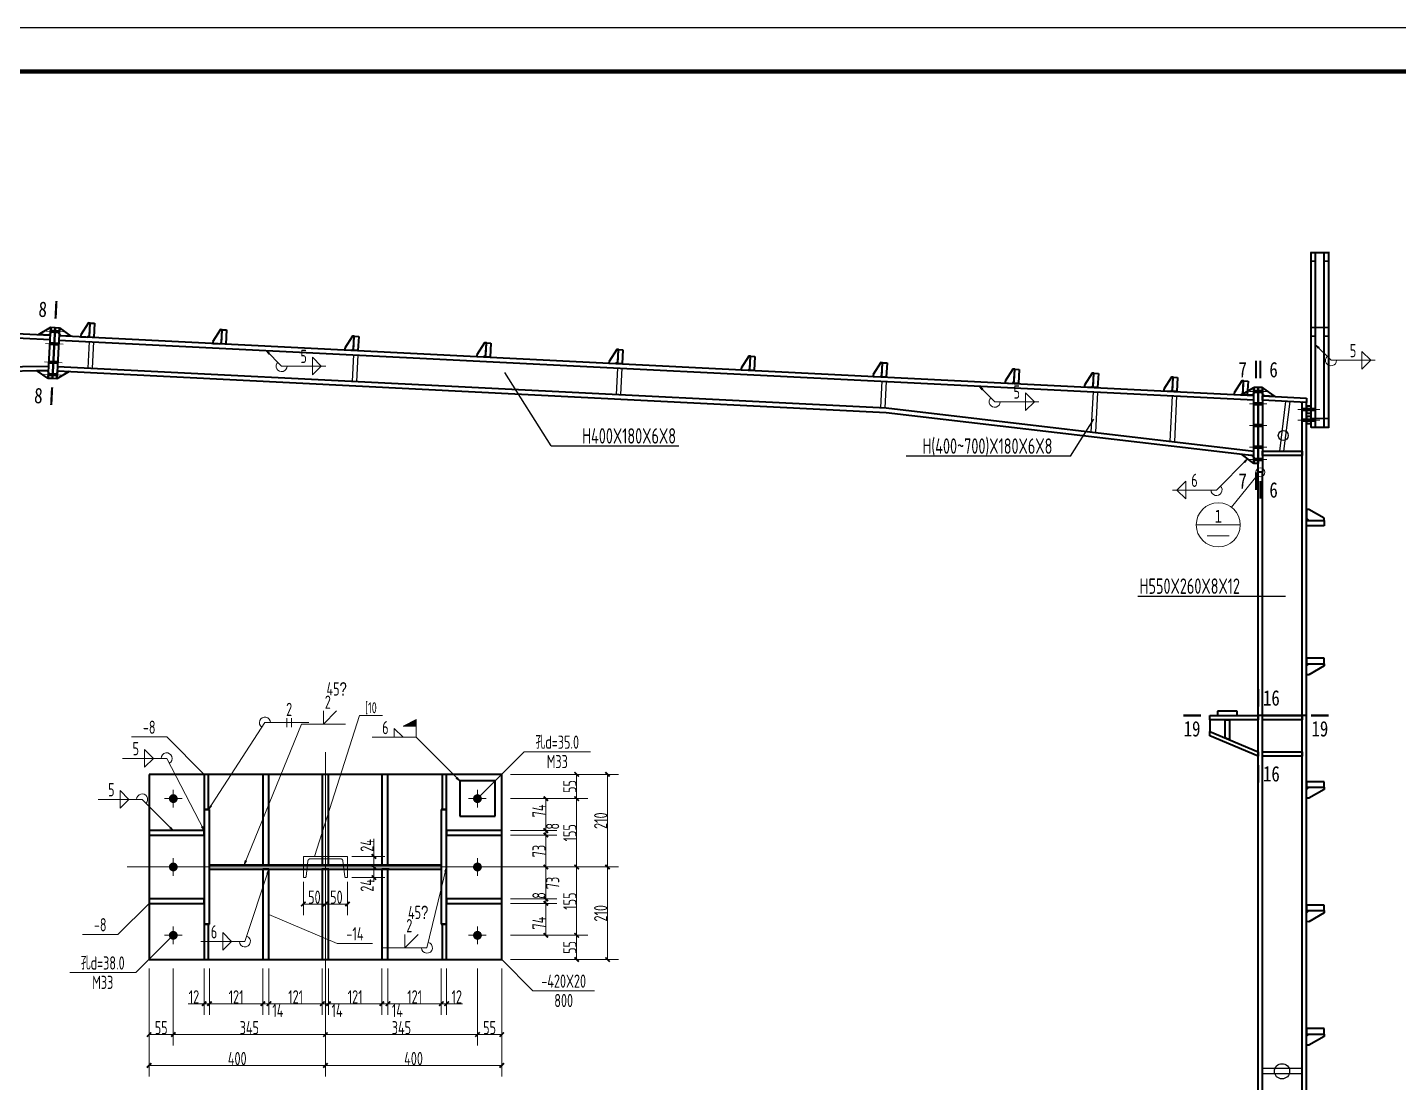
# Model space of a CAD drawing. Extents: x 2303022 to 2899168, y 17226141 to 18257813.
# Drawn here: x 2630040 to 2661144, y 17363309 to 17387237 of the extents above; entities that cross this region are included whole.
import ezdxf
from ezdxf.enums import TextEntityAlignment as Align

# ---------------------------------------------------------------- set-up
doc = ezdxf.new("R2010")
doc.units = 0
doc.header["$LTSCALE"] = 1000
doc.header["$MEASUREMENT"] = 0
doc.linetypes.add('线型2', pattern=[5, 3, -2])
doc.linetypes.add('线型4', pattern=[2.5, 1.5, -1])
for name, color, linetype, lineweight in [('10', 7, 'Continuous', 35), ('114', 2, 'Continuous', 18), ('12', 2, 'Continuous', 35), ('14', 2, 'Continuous', 35), ('20', 2, 'Continuous', 35), ('墙线__粗线', 7, 'Continuous', 18), ('字符串标注', 9, 'Continuous', 18), ('尺寸标注', 9, 'Continuous', 18), ('焊缝标注', 9, 'Continuous', 18), ('索引符号标注', 9, 'Continuous', 18), ('螺栓孔标注', 9, 'Continuous', 18), ('钢板标注', 9, 'Continuous', 18)]:
    doc.layers.add(name, color=color, linetype=linetype, lineweight=lineweight)
for name, color, linetype in [('3T_WOOD', 21, 'Continuous'), ('BALCONY', 6, 'Continuous'), ('TK', 4, 'Continuous')]:
    doc.layers.add(name, color=color, linetype=linetype)
doc.styles.add('FromPkpm', font='Pkpmeng', dxfattribs={"width": 0.7, "bigfont": 'hztxt'})
doc.styles.add('TSSD_Dimension', font='Tssdeng.shx', dxfattribs={"width": 0.7, "bigfont": 'hztxt.shx'})
doc.styles.add('宋体', font='', dxfattribs={"width": 0.8})
doc.styles.add('黑体', font='simhei.ttf', dxfattribs={"width": 0.8})
doc.styles.get('宋体').set_extended_font_data('SimSun')

# ---------------------------------------------------------------- blocks, each defined once
blk = doc.blocks.new('_ArchTick')
at = {"color": 0, "linetype": 'ByBlock', "const_width": 0.4}
blk.add_lwpolyline([(-0.5, -0.5), (0.5, 0.5)], dxfattribs=at)
blk = doc.blocks.new('w453w53')
at = {"layer": '12', "color": 4}
for p, q in [((473598, 1381074, -5700), (474078, 1381074, -5700)), ((473598, 1380924, -5700), (473598, 1381074, -5700)), ((473598, 1381074, -5700), (474078, 1381074, -5700)), ((474078, 1381074, -5700), (474078, 1380925, -5700)), ((473598, 1380924, -5700), (473598, 1380864, -5700)), ((473598, 1380864, -5700), (474019, 1380624, -5700)), ((474078, 1380865, -5700), (474018, 1380924, -5700)), ((474078, 1380625, -5700), (474078, 1380865, -5700)), ((474019, 1380624, -5700), (474078, 1380625, -5700))]:
    blk.add_line(p, q, dxfattribs=at)
at = {"layer": '12', "color": 4, "elevation": -5700}
blk.add_lwpolyline([(474078, 1380925), (473598, 1380925)], dxfattribs=at)
blk = doc.blocks.new('GeYuanFrame_66240766', base_point=(20.09, 4.53))
at = {"layer": 'TK'}
blk.add_lwpolyline([(20.09, 4.53), (20.09, 598.53), (1491.09, 598.53), (1491.09, 4.53)], close=True, dxfattribs=at)
at = {"layer": 'TK', "const_width": 1}
blk.add_lwpolyline([(45.09, 588.53), (1481.09, 588.53), (1481.09, 14.53), (45.09, 14.53)], close=True, dxfattribs=at)

msp = doc.modelspace()

# ---------------------------------------------------------------- hatches: boundary and pattern name
at = {"layer": '焊缝标注'}
for points in [[(2635453.3, 17379912.4), (2635513.2, 17379830.9), (2635534.5, 17379852.1)], [(2659258.5, 17380042.6), (2659318.4, 17379961.2), (2659339.6, 17379982.3)], [(2651629.8, 17379103.6), (2651689.6, 17379022.1), (2651710.9, 17379043.2)], [(2657719.5, 17377455.9), (2657659.6, 17377374.4), (2657638.3, 17377395.5)], [(2657719.5, 17377455.9), (2657659.6, 17377374.4), (2657638.3, 17377395.5)], [(2638860.1, 17371389.2), (2638560.1, 17371389.2), (2638860.1, 17371539.2)], [(2639848.9, 17370148), (2639788.9, 17370229.4), (2639767.7, 17370208.2)], [(2634148.9, 17369498), (2634215.9, 17369573.8), (2634190.7, 17369590.1)], [(2633348.9, 17369023), (2633288.9, 17369104.4), (2633267.7, 17369083.2)], [(2634048.9, 17369023), (2634016.1, 17369118.7), (2633989.5, 17369104.9)], [(2634957.9, 17368248), (2635009.5, 17368335), (2634981.7, 17368346.3)], [(2635518.9, 17368148), (2635473.1, 17368057.9), (2635501.5, 17368048.4)], [(2639548.9, 17368198), (2639510.6, 17368104.4), (2639539.8, 17368097.3)]]:
    msp.add_hatch(color=256, dxfattribs=at).paths.add_polyline_path(points)

# ---------------------------------------------------------------- linework, layer by layer
at = {"color": 3, "lineweight": 35, "ltscale": 100}
for p, q in [((2659158.5, 17378175.6), (2659158.5, 17382132.3)), ((2659158.5, 17382132.3), (2659258.5, 17382132.3)), ((2659158.5, 17382132.3), (2659558.5, 17382132.3)), ((2659258.5, 17378175.6), (2659258.5, 17382132.3)), ((2659458.5, 17378175.6), (2659458.5, 17382132.3)), ((2659458.5, 17382132.3), (2659558.5, 17382132.3)), ((2659558.5, 17378175.6), (2659558.5, 17382132.3)), ((2621058.3, 17380632.1), (2630553.5, 17380157.4)), ((2621058.5, 17380732.2), (2630558.5, 17380257.3)), ((2630753.3, 17380147.4), (2649553.5, 17379207.4)), ((2630758.3, 17380247.3), (2649558.5, 17379307.2)), ((2621738.5, 17379443.8), (2630523.6, 17379558.4)), ((2630723.3, 17379548.1), (2649523.6, 17378608.1)), ((2621738.5, 17379343.7), (2630518.5, 17379458.2)), ((2630718.3, 17379448.3), (2649518.5, 17378508.2)), ((2649553.5, 17379207.4), (2657858.5, 17378792.1)), ((2649558.5, 17379307.3), (2657858.5, 17378892.2)), ((2649523.6, 17378608.4), (2657858.5, 17377630.3)), ((2658958.5, 17371632.3), (2658958.5, 17378737.1)), ((2659058.5, 17378732.1), (2658958.5, 17378737.1)), ((2659058.5, 17371632.3), (2659058.5, 17378732.1)), ((2649518.5, 17378508.2), (2657858.5, 17377529.5)), ((2659158.5, 17378175.6), (2659558.5, 17378175.6)), ((2657958.5, 17371632.3), (2657958.5, 17377149.5)), ((2658058.5, 17377149.5), (2657958.5, 17377149.5)), ((2658058.5, 17371632.3), (2658058.5, 17377149.5)), ((2657958.5, 17351732.3), (2657958.5, 17371632.3)), ((2658058.5, 17371632.3), (2657958.5, 17371632.3)), ((2658058.5, 17351732.3), (2658058.5, 17371632.3)), ((2658958.5, 17371632.3), (2658058.5, 17371632.3)), ((2658958.5, 17351732.3), (2658958.5, 17371632.3)), ((2659058.5, 17371632.3), (2658958.5, 17371632.3)), ((2659058.5, 17351732.3), (2659058.5, 17371632.3))]:
    msp.add_line(p, q, dxfattribs=at)
at = {"const_width": 37.7}
for points in [[(2659458.5, 17381938.4), (2659558.5, 17381938.4), (2659558.5, 17382132.3), (2659158.5, 17382132.3), (2659158.5, 17381938.4), (2659255.8, 17381938.4)], [(2659458.5, 17380238.4), (2659558.5, 17380238.4), (2659558.5, 17380432.3), (2659158.5, 17380432.3), (2659158.5, 17380238.4), (2659255.8, 17380238.4)], [(2659458.5, 17378175.6), (2659558.5, 17378175.6), (2659558.5, 17378369.4), (2659158.5, 17378369.4), (2659158.5, 17378175.6), (2659255.8, 17378175.6)]]:
    msp.add_lwpolyline(points, dxfattribs=at)
at = {"layer": '10', "linetype": '线型2', "lineweight": 18, "ltscale": 100}
for p, q in [((2636798.9, 17365598), (2636798.9, 17370798)), ((2632298.9, 17368198), (2641298.9, 17368198))]:
    msp.add_line(p, q, dxfattribs=at)
at = {"layer": '10', "lineweight": 18, "ltscale": 100}
for p, q in [((2633348.9, 17369548), (2633348.9, 17369948)), ((2640248.9, 17369548), (2640248.9, 17369948)), ((2633148.9, 17369748), (2633548.9, 17369748)), ((2640048.9, 17369748), (2640448.9, 17369748)), ((2633348.9, 17367998), (2633348.9, 17368398)), ((2640248.9, 17367998), (2640248.9, 17368398)), ((2633148.9, 17368198), (2633548.9, 17368198)), ((2640048.9, 17368198), (2640448.9, 17368198)), ((2633348.9, 17366448), (2633348.9, 17366848)), ((2640248.9, 17366448), (2640248.9, 17366848)), ((2633148.9, 17366648), (2633548.9, 17366648)), ((2640048.9, 17366648), (2640448.9, 17366648))]:
    msp.add_line(p, q, dxfattribs=at)
at = {"layer": '10', "color": 3, "lineweight": 35, "ltscale": 100}
for p, q in [((2634168.9, 17369498), (2634048.9, 17369498)), ((2634048.9, 17369498), (2634048.9, 17366898)), ((2634168.9, 17366898), (2634168.9, 17369498)), ((2639548.9, 17369498), (2639428.9, 17369498)), ((2639428.9, 17369498), (2639428.9, 17366898)), ((2639548.9, 17366898), (2639548.9, 17369498)), ((2634168.9, 17368248), (2639428.9, 17368248)), ((2634168.9, 17368148), (2639428.9, 17368148)), ((2634048.9, 17366898), (2634168.9, 17366898)), ((2639428.9, 17366898), (2639548.9, 17366898))]:
    msp.add_line(p, q, dxfattribs=at)
at = {"layer": '10', "color": 1, "linetype": '线型4', "lineweight": 18, "ltscale": 100}
for p, q in [((2636298.9, 17368438), (2636298.9, 17367958)), ((2636298.9, 17368438), (2637298.9, 17368438)), ((2636400, 17368332.3), (2636359.9, 17367984.4)), ((2637139.6, 17368385), (2636458.3, 17368385)), ((2637237.9, 17367984.4), (2637197.8, 17368332.3)), ((2637298.9, 17368438), (2637298.9, 17367958)), ((2636298.9, 17367958), (2636336.1, 17367958)), ((2637298.9, 17367958), (2637261.8, 17367958))]:
    msp.add_line(p, q, dxfattribs=at)
at = {"layer": '10', "lineweight": 35, "ltscale": 100, "const_width": 50}
for points in [[(2630697.3, 17381031.3), (2630677.3, 17380631.8)], [(2657908.5, 17379676.6), (2657908.5, 17379276.6)], [(2658008.5, 17379676.6), (2658008.5, 17379276.6)], [(2630579.5, 17378674.2), (2630599.4, 17379073.7)], [(2657908.5, 17376749.5), (2657908.5, 17377149.5)], [(2658008.5, 17376549.5), (2658008.5, 17376949.5)], [(2657958.5, 17372232.3), (2657958.5, 17371832.3)], [(2656258.5, 17371632.3), (2656658.5, 17371632.3)], [(2659558.5, 17371632.3), (2659158.5, 17371632.3)], [(2657958.5, 17370112.3), (2657958.5, 17370512.3)]]:
    msp.add_lwpolyline(points, dxfattribs=at)
at = {"layer": '10', "color": 1, "ltscale": 100, "const_width": 100}
for points in [[(2633398.9, 17369748, 1), (2633298.9, 17369748, 1)], [(2640298.9, 17369748, 1), (2640198.9, 17369748, 1)], [(2633398.9, 17368198, 1), (2633298.9, 17368198, 1)], [(2640298.9, 17368198, 1), (2640198.9, 17368198, 1)], [(2633398.9, 17366648, 1), (2633298.9, 17366648, 1)], [(2640298.9, 17366648, 1), (2640198.9, 17366648, 1)]]:
    msp.add_lwpolyline(points, format="xyb", close=True, dxfattribs=at)
at = {"layer": '10', "color": 1, "linetype": '线型4', "lineweight": 18, "ltscale": 100}
for centre, radius, start, end in [((2636462, 17368322.3), 62.8, 93.4084, 170.88101), ((2637135.8, 17368322.3), 62.8, 9.11901, 86.5916), ((2636337.6, 17367980.7), 22.7, 266.23474, 9.47566), ((2637260.3, 17367980.7), 22.7, 170.52434, 273.76526)]:
    msp.add_arc(centre, radius, start, end, dxfattribs=at)
at = {"layer": '114', "lineweight": 18, "ltscale": 100}
for p, q in [((2630463.1, 17380352.2), (2630862.6, 17380332.2)), ((2630449.1, 17380072.5), (2630848.6, 17380052.5)), ((2630428.2, 17379653.2), (2630827.7, 17379633.3)), ((2630414.2, 17379373.4), (2630813.7, 17379353.4)), ((2657758.5, 17378982.2), (2658158.5, 17378982.2)), ((2657758.5, 17378702.1), (2658158.5, 17378702.1)), ((2658858.5, 17378572.1), (2659358.5, 17378572.1)), ((2658858.5, 17378332.1), (2659358.5, 17378332.1)), ((2657758.5, 17378212.1), (2658158.5, 17378212.1)), ((2657758.5, 17377720.3), (2658158.5, 17377720.3)), ((2657758.5, 17377439.5), (2658158.5, 17377439.5))]:
    msp.add_line(p, q, dxfattribs=at)
at = {"layer": '114', "color": 1, "lineweight": 70, "ltscale": 100}
for p, q in [((2630563, 17380347.2), (2630762.7, 17380337.2)), ((2630549, 17380067.5), (2630748.8, 17380057.5)), ((2630528, 17379648.2), (2630727.8, 17379638.3)), ((2630514.1, 17379368.4), (2630713.8, 17379358.4)), ((2657858.5, 17378982.2), (2658058.5, 17378982.2)), ((2657858.5, 17378702.1), (2658058.5, 17378702.1)), ((2658958.5, 17378572.1), (2659258.5, 17378572.1)), ((2658958.5, 17378332.1), (2659258.5, 17378332.1)), ((2657858.5, 17378212.1), (2658058.5, 17378212.1)), ((2657858.5, 17377720.3), (2658058.5, 17377720.3)), ((2657858.5, 17377439.5), (2658058.5, 17377439.5))]:
    msp.add_line(p, q, dxfattribs=at)
at = {"layer": '12', "lineweight": 35, "ltscale": 100}
for p, q in [((2631445.5, 17380212.9), (2631461.5, 17380532.5)), ((2631461.5, 17380532.5), (2631561.4, 17380527.5)), ((2631561.4, 17380527.5), (2631545.4, 17380207.9)), ((2631545.4, 17380207.9), (2631445.5, 17380212.9)), ((2634441.8, 17380063.1), (2634457.7, 17380382.7)), ((2634457.7, 17380382.7), (2634557.6, 17380377.7)), ((2634557.6, 17380377.7), (2634541.6, 17380058.1)), ((2637438, 17379913.3), (2637454, 17380232.9)), ((2637454, 17380232.9), (2637553.9, 17380227.9)), ((2637553.9, 17380227.9), (2637537.9, 17379908.3)), ((2634541.6, 17380058.1), (2634441.8, 17380063.1)), ((2637537.9, 17379908.3), (2637438, 17379913.3)), ((2640434.3, 17379763.5), (2640450.3, 17380083.1)), ((2640450.3, 17380083.1), (2640550.1, 17380078.1)), ((2640550.1, 17380078.1), (2640534.1, 17379758.5)), ((2643430.5, 17379613.7), (2643446.5, 17379933.3)), ((2643446.5, 17379933.3), (2643546.4, 17379928.3)), ((2643546.4, 17379928.3), (2643530.4, 17379608.7)), ((2640534.1, 17379758.5), (2640434.3, 17379763.5)), ((2643530.4, 17379608.7), (2643430.5, 17379613.7)), ((2646426.8, 17379463.8), (2646442.8, 17379783.4)), ((2646442.8, 17379783.4), (2646542.6, 17379778.4)), ((2646542.6, 17379778.4), (2646526.7, 17379458.8)), ((2649423, 17379314), (2649439, 17379633.6)), ((2649439, 17379633.6), (2649538.9, 17379628.6)), ((2649538.9, 17379628.6), (2649522.9, 17379309)), ((2646526.7, 17379458.8), (2646426.8, 17379463.8)), ((2649522.9, 17379309), (2649423, 17379314)), ((2652419.3, 17379164.2), (2652435.3, 17379483.8)), ((2652435.3, 17379483.8), (2652535.2, 17379478.8)), ((2652535.2, 17379478.8), (2652519.2, 17379159.2)), ((2654217.1, 17379074.3), (2654233.1, 17379393.9)), ((2654233.1, 17379393.9), (2654332.9, 17379389)), ((2654332.9, 17379389), (2654316.9, 17379069.4)), ((2656014.8, 17378984.4), (2656030.8, 17379304)), ((2656030.8, 17379304), (2656130.7, 17379299)), ((2656130.7, 17379299), (2656114.7, 17378979.4)), ((2657612.8, 17378904.5), (2657628.8, 17379224.1)), ((2657628.8, 17379224.1), (2657728.7, 17379219.1)), ((2657728.7, 17379219.1), (2657712.7, 17378899.5)), ((2652519.2, 17379159.2), (2652419.3, 17379164.2)), ((2654316.9, 17379069.4), (2654217.1, 17379074.3)), ((2656114.7, 17378979.4), (2656014.8, 17378984.4)), ((2657712.7, 17378899.5), (2657612.8, 17378904.5))]:
    msp.add_line(p, q, dxfattribs=at)
for points in [[(2631247.8, 17380262.8), (2631245.8, 17380222.9), (2631405.6, 17380214.9), (2631447.5, 17380252.8), (2631461.5, 17380532.5), (2631421.5, 17380534.5)], [(2634244, 17380113), (2634242, 17380073.1), (2634401.8, 17380065.1), (2634443.8, 17380103), (2634457.7, 17380382.7), (2634417.8, 17380384.7)], [(2637240.3, 17379963.2), (2637238.3, 17379923.3), (2637398.1, 17379915.3), (2637440, 17379953.2), (2637454, 17380232.9), (2637414.1, 17380234.9)], [(2640236.5, 17379813.4), (2640234.5, 17379773.4), (2640394.3, 17379765.5), (2640436.3, 17379803.4), (2640450.3, 17380083.1), (2640410.3, 17380085.1)], [(2643232.8, 17379663.6), (2643230.8, 17379623.6), (2643390.6, 17379615.6), (2643432.5, 17379653.6), (2643446.5, 17379933.3), (2643406.6, 17379935.2)], [(2646229, 17379513.8), (2646227, 17379473.8), (2646386.8, 17379465.8), (2646428.8, 17379503.8), (2646442.8, 17379783.4), (2646402.8, 17379785.4)], [(2649225.3, 17379364), (2649223.3, 17379324), (2649383.1, 17379316), (2649425, 17379354), (2649439, 17379633.6), (2649399.1, 17379635.6)], [(2652221.6, 17379214.1), (2652219.6, 17379174.2), (2652379.4, 17379166.2), (2652421.3, 17379204.1), (2652435.3, 17379483.8), (2652395.3, 17379485.8)], [(2654019.3, 17379124.3), (2654017.3, 17379084.3), (2654177.1, 17379076.3), (2654219.1, 17379114.3), (2654233.1, 17379393.9), (2654193.1, 17379395.9)], [(2655817.1, 17379034.3), (2655815.1, 17378994.4), (2655974.9, 17378986.4), (2656016.8, 17379024.3), (2656030.8, 17379304), (2655990.9, 17379306)], [(2657415.1, 17378954.4), (2657413.1, 17378914.5), (2657572.9, 17378906.5), (2657614.8, 17378944.4), (2657628.8, 17379224.1), (2657588.9, 17379226.1)]]:
    msp.add_lwpolyline(points, close=True, dxfattribs=at)
at = {"layer": '14', "lineweight": 35, "ltscale": 100}
for p, q in [((2630288.8, 17380270.8), (2630567.5, 17380437)), ((2630509.6, 17379278.5), (2630567.5, 17380437)), ((2630567.5, 17380437), (2630560.5, 17380297.2)), ((2630567.5, 17380437), (2630667.4, 17380432.1)), ((2630518.5, 17380259.3), (2630288.8, 17380270.8)), ((2630560.5, 17380297.2), (2630518.5, 17380259.3)), ((2630667.4, 17380432.1), (2630609.4, 17379273.5)), ((2630609.4, 17379273.5), (2630667.4, 17380432.1)), ((2630667.4, 17380432.1), (2630767.2, 17380427.1)), ((2630767.2, 17380427.1), (2630709.3, 17379268.5)), ((2630760.2, 17380287.2), (2630767.2, 17380427)), ((2630798.2, 17380245.3), (2630760.2, 17380287.2)), ((2630767.2, 17380427), (2631027.9, 17380233.8)), ((2631027.9, 17380233.8), (2630798.2, 17380245.3)), ((2630248.6, 17379454.7), (2630478.5, 17379457.7)), ((2630509.6, 17379278.5), (2630248.6, 17379454.7)), ((2630478.5, 17379457.7), (2630516.5, 17379418.3)), ((2630516.5, 17379418.3), (2630509.6, 17379278.5)), ((2630609.4, 17379273.5), (2630509.6, 17379278.5)), ((2630709.3, 17379268.5), (2630609.4, 17379273.5)), ((2630988, 17379434.8), (2630709.3, 17379268.5)), ((2630709.3, 17379268.5), (2630716.3, 17379408.3)), ((2630716.3, 17379408.3), (2630758.3, 17379446.3)), ((2630758.3, 17379446.3), (2630988, 17379434.8)), ((2657578.9, 17378906.2), (2657858.5, 17379072.2)), ((2657818.6, 17378894.2), (2657578.9, 17378906.2)), ((2657858.5, 17378932.2), (2657818.6, 17378894.2)), ((2657858.5, 17377349.5), (2657858.5, 17379076.6)), ((2657858.5, 17379076.6), (2657958.5, 17379076.6)), ((2657858.5, 17379072.2), (2657858.5, 17378932.2)), ((2657958.5, 17377149.5), (2657958.5, 17379076.6)), ((2657958.5, 17379076.6), (2658058.5, 17379076.6)), ((2657958.5, 17379076.6), (2657958.5, 17377349.5)), ((2658058.5, 17379076.6), (2658058.5, 17377149.5)), ((2658058.5, 17378922.2), (2658058.5, 17379062.2)), ((2658058.5, 17379062.2), (2658338.2, 17378868.2)), ((2658098.5, 17378880.2), (2658058.5, 17378922.2)), ((2658058.5, 17378882.2), (2659058.5, 17378832.2)), ((2658058.5, 17378782.1), (2658058.5, 17378882.2)), ((2658338.2, 17378868.2), (2658098.5, 17378880.2)), ((2659058.5, 17378732.1), (2658058.5, 17378782.1)), ((2659058.5, 17378832.2), (2659058.5, 17378732.1)), ((2659158.5, 17378652.1), (2659058.5, 17378652.1)), ((2659058.5, 17378652.1), (2659058.5, 17378492.1)), ((2659158.5, 17378492.1), (2659158.5, 17378652.1)), ((2659058.5, 17378492.1), (2659158.5, 17378492.1)), ((2659158.5, 17378412.1), (2659058.5, 17378412.1)), ((2659058.5, 17378412.1), (2659058.5, 17378252.1)), ((2659158.5, 17378252.1), (2659158.5, 17378412.1)), ((2659058.5, 17378252.1), (2659158.5, 17378252.1)), ((2657858.5, 17377349.5), (2657580.4, 17377562.2)), ((2657580.4, 17377562.2), (2657818.8, 17377534.2)), ((2657818.8, 17377534.2), (2657858.5, 17377489.5)), ((2657858.5, 17377489.5), (2657858.5, 17377349.5)), ((2657958.5, 17377349.5), (2657858.5, 17377349.5)), ((2658058.5, 17377629.9), (2658958.5, 17377629.9)), ((2658058.5, 17377529.9), (2658058.5, 17377629.9)), ((2658958.5, 17377529.9), (2658058.5, 17377529.9)), ((2658958.5, 17377629.9), (2658958.5, 17377529.9)), ((2658058.5, 17377149.5), (2657958.5, 17377149.5)), ((2657478.5, 17371732.3), (2657038.5, 17371732.3)), ((2657038.5, 17371732.3), (2657038.5, 17371632.3)), ((2657478.5, 17371632.3), (2657478.5, 17371732.3)), ((2656858.5, 17371632.3), (2657958.5, 17371632.3)), ((2656858.5, 17371532.3), (2656858.5, 17371632.3)), ((2657958.5, 17371532.3), (2656858.5, 17371532.3)), ((2656858.5, 17371532.3), (2656858.5, 17371272.3)), ((2657958.5, 17371532.3), (2656858.5, 17371532.3)), ((2657038.5, 17371632.3), (2657478.5, 17371632.3)), ((2657208.5, 17371125.9), (2657208.5, 17371532.3)), ((2657208.5, 17371532.3), (2657308.5, 17371532.3)), ((2657308.5, 17371532.3), (2657308.5, 17371084.1)), ((2657958.5, 17371632.3), (2657958.5, 17371532.3)), ((2657958.5, 17370812.3), (2657958.5, 17371532.3)), ((2658058.5, 17371632.3), (2658958.5, 17371632.3)), ((2658058.5, 17371532.3), (2658058.5, 17371632.3)), ((2658958.5, 17371532.3), (2658058.5, 17371532.3)), ((2658958.5, 17371632.3), (2658958.5, 17371532.3)), ((2656858.5, 17371272.3), (2657958.5, 17370812.3)), ((2656858.5, 17371272.3), (2657958.5, 17370812.3)), ((2656858.5, 17371172.3), (2656858.5, 17371272.3)), ((2657958.5, 17370712.3), (2656858.5, 17371172.3)), ((2657308.5, 17371084.1), (2657208.5, 17371125.9)), ((2657958.5, 17370812.3), (2657958.5, 17370712.3)), ((2658058.5, 17370812.3), (2658958.5, 17370812.3)), ((2658058.5, 17370712.3), (2658058.5, 17370812.3)), ((2658958.5, 17370812.3), (2658958.5, 17370712.3)), ((2658958.5, 17370712.3), (2658058.5, 17370712.3))]:
    msp.add_line(p, q, dxfattribs=at)
at = {"layer": '20', "lineweight": 35, "ltscale": 100}
for p, q in [((2640798.9, 17370298), (2632798.9, 17370298)), ((2632798.9, 17370298), (2632798.9, 17366098)), ((2634148.9, 17370298), (2634048.9, 17370298)), ((2634048.9, 17370298), (2634048.9, 17369498)), ((2634148.9, 17369498), (2634148.9, 17370298)), ((2635518.9, 17370298), (2635378.9, 17370298)), ((2635378.9, 17370298), (2635378.9, 17368248)), ((2635518.9, 17368248), (2635518.9, 17370298)), ((2636868.9, 17370298), (2636728.9, 17370298)), ((2636728.9, 17370298), (2636728.9, 17368248)), ((2636868.9, 17368248), (2636868.9, 17370298)), ((2638218.9, 17370298), (2638078.9, 17370298)), ((2638078.9, 17370298), (2638078.9, 17368248)), ((2638218.9, 17368248), (2638218.9, 17370298)), ((2639548.9, 17370298), (2639448.9, 17370298)), ((2639448.9, 17370298), (2639448.9, 17369498)), ((2639548.9, 17369498), (2639548.9, 17370298)), ((2640798.9, 17366098), (2640798.9, 17370298)), ((2640648.9, 17370148), (2639848.9, 17370148)), ((2639848.9, 17370148), (2639848.9, 17369348)), ((2640648.9, 17369348), (2640648.9, 17370148)), ((2634048.9, 17369498), (2634148.9, 17369498)), ((2639448.9, 17369498), (2639548.9, 17369498)), ((2639848.9, 17369348), (2640648.9, 17369348)), ((2634048.9, 17369023), (2632798.9, 17369023)), ((2632798.9, 17369023), (2632798.9, 17368923)), ((2634048.9, 17368923), (2634048.9, 17369023)), ((2640798.9, 17369023), (2639548.9, 17369023)), ((2639548.9, 17369023), (2639548.9, 17368923)), ((2640798.9, 17368923), (2640798.9, 17369023)), ((2632798.9, 17368923), (2634048.9, 17368923)), ((2639548.9, 17368923), (2640798.9, 17368923)), ((2635378.9, 17368248), (2635518.9, 17368248)), ((2635518.9, 17368148), (2635378.9, 17368148)), ((2635378.9, 17368148), (2635378.9, 17366098)), ((2635518.9, 17366098), (2635518.9, 17368148)), ((2636718.9, 17368248), (2636878.9, 17368248)), ((2636878.9, 17368148), (2636718.9, 17368148)), ((2636728.9, 17368248), (2636868.9, 17368248)), ((2636868.9, 17368148), (2636728.9, 17368148)), ((2636728.9, 17368148), (2636728.9, 17366098)), ((2636868.9, 17366098), (2636868.9, 17368148)), ((2638078.9, 17368248), (2638218.9, 17368248)), ((2638218.9, 17368148), (2638078.9, 17368148)), ((2638078.9, 17368148), (2638078.9, 17366098)), ((2638083.9, 17368248), (2638243.9, 17368248)), ((2638243.9, 17368148), (2638083.9, 17368148)), ((2638218.9, 17366098), (2638218.9, 17368148)), ((2634048.9, 17367473), (2632798.9, 17367473)), ((2632798.9, 17367473), (2632798.9, 17367373)), ((2632798.9, 17367373), (2634048.9, 17367373)), ((2634048.9, 17367373), (2634048.9, 17367473)), ((2640798.9, 17367473), (2639548.9, 17367473)), ((2639548.9, 17367473), (2639548.9, 17367373)), ((2639548.9, 17367373), (2640798.9, 17367373)), ((2640798.9, 17367373), (2640798.9, 17367473)), ((2634148.9, 17366898), (2634048.9, 17366898)), ((2634048.9, 17366898), (2634048.9, 17366098)), ((2634148.9, 17366098), (2634148.9, 17366898)), ((2639548.9, 17366898), (2639448.9, 17366898)), ((2639448.9, 17366898), (2639448.9, 17366098)), ((2639548.9, 17366098), (2639548.9, 17366898)), ((2632798.9, 17366098), (2640798.9, 17366098)), ((2634048.9, 17366098), (2634148.9, 17366098)), ((2635378.9, 17366098), (2635518.9, 17366098)), ((2636728.9, 17366098), (2636868.9, 17366098)), ((2638078.9, 17366098), (2638218.9, 17366098)), ((2639448.9, 17366098), (2639548.9, 17366098))]:
    msp.add_line(p, q, dxfattribs=at)
at = {"layer": '3T_WOOD'}
for p, q in [((2658058.5, 17363632.3), (2658958.5, 17363632.3)), ((2658058.5, 17363514.7), (2658958.5, 17363514.7))]:
    msp.add_line(p, q, dxfattribs=at)
for points in [[(2631440.5, 17380112.9), (2631410.5, 17379513.8)], [(2631540.4, 17380108), (2631510.4, 17379508.8)], [(2637433, 17379813.2), (2637403, 17379214.2)], [(2637532.9, 17379808.2), (2637502.9, 17379209.2)], [(2643425.5, 17379513.8), (2643395.6, 17378914.5)], [(2643525.4, 17379508.8), (2643495.4, 17378909.5)], [(2649418, 17379213.8), (2649388.1, 17378614.9)], [(2649517.9, 17379208.8), (2649487.9, 17378609.9)], [(2654212.1, 17378974.5), (2654166.3, 17378059.7)], [(2654311.9, 17378969.5), (2654266.2, 17378054.7)], [(2656009.8, 17378884.1), (2655958.2, 17377853.3)], [(2656109.7, 17378879.1), (2656057.8, 17377841.6)], [(2658580.9, 17378751.3), (2658440.3, 17377629.9)], [(2658675.6, 17378751.3), (2658535, 17377629.9)]]:
    msp.add_lwpolyline(points, dxfattribs=at)
for centre, radius in [((2658529, 17377983.7), 113.6), ((2658499.9, 17363564.6), 172.6)]:
    msp.add_circle(centre, radius, dxfattribs=at)
at = {"layer": 'BALCONY'}
for p, q in [((2641917.4, 17377746.1, -3.3), (2640866.7, 17379414.2, 0.2)), ((2653702.7, 17377516.3, -3.6), (2654228.1, 17378350.3, -1.8)), ((2641917.4, 17377746.1, -3.3), (2644816.7, 17377746.1, -3.3)), ((2653702.7, 17377516.3, -3.6), (2649975.6, 17377516.3, -3.6)), ((2655227, 17374339.7), (2658580.2, 17374339.7))]:
    msp.add_line(p, q, dxfattribs=at)
at = {"layer": '墙线__粗线', "lineweight": 18, "ltscale": 100}
msp.add_circle((2658008.5, 17377149.5), 100, dxfattribs=at)
at = {"layer": '字符串标注', "lineweight": 18, "ltscale": 100}
for p, q in [((2636548.9, 17368438), (2637570.2, 17371634.2)), ((2637570.2, 17371634.2), (2638095.2, 17371634.2))]:
    msp.add_line(p, q, dxfattribs=at)
at = {"layer": '字符串标注', "ltscale": 100, "const_width": 10}
msp.add_lwpolyline([(2636553.9, 17368438, 1), (2636543.9, 17368438, 1)], format="xyb", close=True, dxfattribs=at)
at = {"layer": '尺寸标注', "linetype": 'Continuous', "lineweight": 18}
for p, q in [((2640998.9, 17370298), (2643448.9, 17370298)), ((2640998.9, 17370298), (2642748.9, 17370298)), ((2642498.9, 17369748), (2642498.9, 17370298)), ((2643198.9, 17368198), (2643198.9, 17370298)), ((2640998.9, 17369748), (2642748.9, 17369748)), ((2640998.9, 17369748), (2642748.9, 17369748)), ((2640998.9, 17369748), (2642048.9, 17369748)), ((2641798.9, 17369023), (2641798.9, 17369748)), ((2642498.9, 17368198), (2642498.9, 17369748)), ((2640998.9, 17369023), (2642048.9, 17369023)), ((2640998.9, 17369023), (2642048.9, 17369023)), ((2641798.9, 17369023), (2641798.9, 17369123)), ((2641798.9, 17368923), (2641798.9, 17369023)), ((2637898.9, 17368438), (2637898.9, 17368833.6)), ((2640998.9, 17368923), (2642048.9, 17368923)), ((2640998.9, 17368923), (2642048.9, 17368923)), ((2641798.9, 17368923), (2641798.9, 17368823)), ((2641798.9, 17368198), (2641798.9, 17368923)), ((2637398.9, 17368438), (2638148.9, 17368438)), ((2637898.9, 17368198), (2637898.9, 17368438)), ((2637398.9, 17368198), (2638148.9, 17368198)), ((2637398.9, 17368198), (2638148.9, 17368198)), ((2637898.9, 17368198), (2637898.9, 17368298)), ((2637898.9, 17367958), (2637898.9, 17368198)), ((2640998.9, 17368198), (2643448.9, 17368198)), ((2640998.9, 17368198), (2643448.9, 17368198)), ((2640998.9, 17368198), (2642748.9, 17368198)), ((2640998.9, 17368198), (2642748.9, 17368198)), ((2640998.9, 17368198), (2642048.9, 17368198)), ((2640998.9, 17368198), (2642048.9, 17368198)), ((2641798.9, 17367473), (2641798.9, 17368198)), ((2642498.9, 17366648), (2642498.9, 17368198)), ((2643198.9, 17366098), (2643198.9, 17368198)), ((2636298.9, 17367858), (2636298.9, 17367108)), ((2636798.9, 17367858), (2636798.9, 17367108)), ((2636798.9, 17367858), (2636798.9, 17367108)), ((2637298.9, 17367858), (2637298.9, 17367108)), ((2637398.9, 17367958), (2638148.9, 17367958)), ((2637898.9, 17367958), (2637898.9, 17367858)), ((2640998.9, 17367473), (2642048.9, 17367473)), ((2640998.9, 17367473), (2642048.9, 17367473)), ((2640998.9, 17367373), (2642048.9, 17367373)), ((2640998.9, 17367373), (2642048.9, 17367373)), ((2641798.9, 17367473), (2641798.9, 17367573)), ((2641798.9, 17367373), (2641798.9, 17367473)), ((2641798.9, 17367373), (2641798.9, 17367273)), ((2641798.9, 17367373), (2641798.9, 17366648)), ((2636798.9, 17367358), (2636298.9, 17367358)), ((2636798.9, 17367358), (2637298.9, 17367358)), ((2640998.9, 17366648), (2642748.9, 17366648)), ((2640998.9, 17366648), (2642748.9, 17366648)), ((2640998.9, 17366648), (2642048.9, 17366648)), ((2642498.9, 17366098), (2642498.9, 17366648)), ((2632798.9, 17365898), (2632798.9, 17363448)), ((2632798.9, 17365898), (2632798.9, 17364148)), ((2633348.9, 17365898), (2633348.9, 17364148)), ((2633348.9, 17365898), (2633348.9, 17364148)), ((2634048.9, 17365898), (2634048.9, 17364848)), ((2634168.9, 17365898), (2634168.9, 17364848)), ((2634168.9, 17365898), (2634168.9, 17364848)), ((2635378.9, 17365898), (2635378.9, 17364848)), ((2635378.9, 17365898), (2635378.9, 17364848)), ((2635518.9, 17365898), (2635518.9, 17364848)), ((2635518.9, 17365898), (2635518.9, 17364848)), ((2636728.9, 17365898), (2636728.9, 17364848)), ((2636728.9, 17365898), (2636728.9, 17364848)), ((2636798.9, 17365898), (2636798.9, 17363448)), ((2636798.9, 17365898), (2636798.9, 17363448)), ((2636798.9, 17365898), (2636798.9, 17364148)), ((2636798.9, 17365898), (2636798.9, 17364148)), ((2636868.9, 17365898), (2636868.9, 17364848)), ((2636868.9, 17365898), (2636868.9, 17364848)), ((2638078.9, 17365898), (2638078.9, 17364848)), ((2638078.9, 17365898), (2638078.9, 17364848)), ((2638218.9, 17365898), (2638218.9, 17364848)), ((2638218.9, 17365898), (2638218.9, 17364848)), ((2639428.9, 17365898), (2639428.9, 17364848)), ((2639428.9, 17365898), (2639428.9, 17364848)), ((2639548.9, 17365898), (2639548.9, 17364848)), ((2640248.9, 17365898), (2640248.9, 17364148)), ((2640248.9, 17365898), (2640248.9, 17364148)), ((2640798.9, 17365898), (2640798.9, 17363448)), ((2640798.9, 17365898), (2640798.9, 17364148)), ((2640998.9, 17366098), (2643448.9, 17366098)), ((2640998.9, 17366098), (2642748.9, 17366098)), ((2634048.9, 17365098), (2633687, 17365098)), ((2634168.9, 17365098), (2634048.9, 17365098)), ((2634168.9, 17365098), (2635378.9, 17365098)), ((2635378.9, 17365098), (2635278.9, 17365098)), ((2635378.9, 17365098), (2635518.9, 17365098)), ((2635518.9, 17365098), (2636728.9, 17365098)), ((2635518.9, 17365098), (2635618.9, 17365098)), ((2636728.9, 17365098), (2636628.9, 17365098)), ((2636728.9, 17365098), (2636868.9, 17365098)), ((2636868.9, 17365098), (2638078.9, 17365098)), ((2636868.9, 17365098), (2636968.9, 17365098)), ((2638078.9, 17365098), (2637978.9, 17365098)), ((2638078.9, 17365098), (2638218.9, 17365098)), ((2638218.9, 17365098), (2639428.9, 17365098)), ((2638218.9, 17365098), (2638318.9, 17365098)), ((2639428.9, 17365098), (2639548.9, 17365098)), ((2639548.9, 17365098), (2639910.8, 17365098)), ((2632798.9, 17364398), (2633348.9, 17364398)), ((2633348.9, 17364398), (2636798.9, 17364398)), ((2636798.9, 17364398), (2640248.9, 17364398)), ((2640248.9, 17364398), (2640798.9, 17364398)), ((2632798.9, 17363698), (2636798.9, 17363698)), ((2636798.9, 17363698), (2640798.9, 17363698))]:
    msp.add_line(p, q, dxfattribs=at)
at = {"layer": '焊缝标注', "lineweight": 18, "ltscale": 100}
for p, q in [((2635453.3, 17379912.4), (2635805.9, 17379557.9)), ((2659258.5, 17380042.6), (2659611.1, 17379688.1)), ((2660311.1, 17379888.1), (2660511.1, 17379688.1)), ((2660311.1, 17379688.1), (2660311.1, 17379888.1)), ((2635805.9, 17379557.9), (2636805.9, 17379557.9)), ((2636505.9, 17379757.9), (2636705.9, 17379557.9)), ((2636505.9, 17379557.9), (2636505.9, 17379757.9)), ((2636505.9, 17379357.9), (2636705.9, 17379557.9)), ((2636505.9, 17379557.9), (2636505.9, 17379357.9)), ((2659611.1, 17379688.1), (2660611.1, 17379688.1)), ((2660311.1, 17379488.1), (2660511.1, 17379688.1)), ((2660311.1, 17379688.1), (2660311.1, 17379488.1)), ((2651629.8, 17379103.6), (2651982.3, 17378749)), ((2652682.3, 17378949), (2652882.3, 17378749)), ((2652682.3, 17378749), (2652682.3, 17378949)), ((2651982.3, 17378749), (2652982.3, 17378749)), ((2652682.3, 17378549), (2652882.3, 17378749)), ((2652682.3, 17378749), (2652682.3, 17378549)), ((2657719.5, 17377455.9), (2657014.3, 17376746.8)), ((2657719.5, 17377455.9), (2657014.3, 17376746.8)), ((2657014.3, 17376746.8), (2656014.3, 17376746.8)), ((2657014.3, 17376746.8), (2656014.3, 17376746.8)), ((2656314.3, 17376946.8), (2656114.3, 17376746.8)), ((2656314.3, 17376946.8), (2656114.3, 17376746.8)), ((2656314.3, 17376546.8), (2656114.3, 17376746.8)), ((2656314.3, 17376546.8), (2656114.3, 17376746.8)), ((2656314.3, 17376746.8), (2656314.3, 17376946.8)), ((2656314.3, 17376746.8), (2656314.3, 17376946.8)), ((2656314.3, 17376746.8), (2656314.3, 17376546.8)), ((2656314.3, 17376746.8), (2656314.3, 17376546.8)), ((2636754.1, 17371436.4), (2636754.1, 17371736.4)), ((2636754.1, 17371436.4), (2637054.1, 17371736.4)), ((2634148.9, 17369498), (2635427, 17371471.4)), ((2634957.9, 17368248), (2636254.1, 17371436.4)), ((2635427, 17371471.4), (2636427, 17371471.4)), ((2635927, 17371371.4), (2635927, 17371571.4)), ((2636027, 17371371.4), (2636027, 17371571.4)), ((2636254.1, 17371436.4), (2637254.1, 17371436.4)), ((2638860.1, 17371139.2), (2637860.1, 17371139.2)), ((2638560.1, 17371139.2), (2638360.1, 17371339.2)), ((2638360.1, 17371139.2), (2638360.1, 17371339.2)), ((2638860.1, 17371139.2), (2638860.1, 17371389.2)), ((2639848.9, 17370148), (2638860.1, 17371139.2)), ((2632898.6, 17370660.7), (2632698.6, 17370860.7)), ((2632698.6, 17370660.7), (2632698.6, 17370860.7)), ((2633198.6, 17370660.7), (2632198.6, 17370660.7)), ((2632898.6, 17370660.7), (2632698.6, 17370460.7)), ((2632698.6, 17370660.7), (2632698.6, 17370460.7)), ((2634048.9, 17369023), (2633198.6, 17370660.7)), ((2632342.6, 17369731), (2632142.6, 17369931)), ((2632142.6, 17369731), (2632142.6, 17369931)), ((2632642.6, 17369731), (2631642.6, 17369731)), ((2632342.6, 17369731), (2632142.6, 17369531)), ((2632142.6, 17369731), (2632142.6, 17369531)), ((2633348.9, 17369023), (2632642.6, 17369731)), ((2635518.9, 17368148), (2634972.7, 17366508.6)), ((2639548.9, 17368198), (2639102.5, 17366367.1)), ((2634972.7, 17366508.6), (2633972.7, 17366508.6)), ((2634672.7, 17366508.6), (2634472.7, 17366708.6)), ((2634472.7, 17366508.6), (2634472.7, 17366708.6)), ((2634672.7, 17366508.6), (2634472.7, 17366308.6)), ((2634472.7, 17366508.6), (2634472.7, 17366308.6)), ((2638602.5, 17366367.1), (2638602.5, 17366667.1)), ((2638602.5, 17366367.1), (2638902.5, 17366667.1)), ((2639102.5, 17366367.1), (2638102.5, 17366367.1))]:
    msp.add_line(p, q, dxfattribs=at)
at = {"layer": '焊缝标注', "linetype": 'Continuous'}
for points in [[(2635453.3, 17379912.4), (2635513.2, 17379830.9), (2635534.5, 17379852.1)], [(2659258.5, 17380042.6), (2659318.4, 17379961.2), (2659339.6, 17379982.3)], [(2651629.8, 17379103.6), (2651689.6, 17379022.1), (2651710.9, 17379043.2)], [(2657719.5, 17377455.9), (2657659.6, 17377374.4), (2657638.3, 17377395.5)], [(2657719.5, 17377455.9), (2657659.6, 17377374.4), (2657638.3, 17377395.5)], [(2638860.1, 17371389.2), (2638560.1, 17371389.2), (2638860.1, 17371539.2)], [(2639848.9, 17370148), (2639788.9, 17370229.4), (2639767.7, 17370208.2)], [(2634148.9, 17369498), (2634215.9, 17369573.8), (2634190.7, 17369590.1)], [(2633348.9, 17369023), (2633288.9, 17369104.4), (2633267.7, 17369083.2)], [(2634048.9, 17369023), (2634016.1, 17369118.7), (2633989.5, 17369104.9)], [(2634957.9, 17368248), (2635009.5, 17368335), (2634981.7, 17368346.3)], [(2635518.9, 17368148), (2635473.1, 17368057.9), (2635501.5, 17368048.4)], [(2639548.9, 17368198), (2639510.6, 17368104.4), (2639539.8, 17368097.3)]]:
    msp.add_lwpolyline(points, close=True, dxfattribs=at)
at = {"layer": '焊缝标注', "lineweight": 18, "ltscale": 100}
for centre, start, end in [((2635805.9, 17379557.9), 134.84001, 0), ((2659611.1, 17379688.1), 134.84001, 0), ((2651982.3, 17378749), 134.84001, 0), ((2657014.3, 17376746.8), 180, 45.15942), ((2657014.3, 17376746.8), 180, 45.15942), ((2635427, 17371471.4), 0, 237.07004), ((2633198.6, 17370660.7), 297.43915, 180), ((2632642.6, 17369731), 314.93158, 180), ((2634972.7, 17366508.6), 180, 71.57511), ((2639102.5, 17366367.1), 180, 76.29661)]:
    msp.add_arc(centre, 125, start, end, dxfattribs=at)
at = {"layer": '索引符号标注', "lineweight": 18, "ltscale": 100}
for p, q in [((2657937.8, 17377078.8), (2657355.9, 17376354.2)), ((2656553.9, 17375955.6), (2657553.9, 17375955.6)), ((2656803.9, 17375705.6), (2657303.9, 17375705.6))]:
    msp.add_line(p, q, dxfattribs=at)
msp.add_circle((2657053.9, 17375955.6), 500, dxfattribs=at)
at = {"layer": '螺栓孔标注', "lineweight": 18, "ltscale": 100}
for p, q in [((2640248.9, 17369748), (2641310, 17370808.3)), ((2641310, 17370808.3), (2642810, 17370808.3)), ((2633348.9, 17366648), (2632498.7, 17365801.2)), ((2632498.7, 17365801.2), (2630998.7, 17365801.2))]:
    msp.add_line(p, q, dxfattribs=at)
at = {"layer": '螺栓孔标注', "ltscale": 100, "const_width": 10}
for points in [[(2640253.9, 17369748, 1), (2640243.9, 17369748, 1)], [(2633353.9, 17366648, 1), (2633343.9, 17366648, 1)]]:
    msp.add_lwpolyline(points, format="xyb", close=True, dxfattribs=at)
at = {"layer": '钢板标注', "lineweight": 18, "ltscale": 100}
for p, q in [((2633201.4, 17371147.6), (2632401.4, 17371147.6)), ((2634048.9, 17370298), (2633201.4, 17371147.6)), ((2632798.9, 17367373), (2632090.4, 17366667.3)), ((2635518.9, 17367123), (2637069.7, 17366462)), ((2632090.4, 17366667.3), (2631290.4, 17366667.3)), ((2637069.7, 17366462), (2637869.7, 17366462)), ((2640798.9, 17366098), (2641504.1, 17365389)), ((2641504.1, 17365389), (2642904.1, 17365389))]:
    msp.add_line(p, q, dxfattribs=at)
at = {"layer": '钢板标注', "ltscale": 100, "const_width": 10}
for points in [[(2634053.9, 17370298, 1), (2634043.9, 17370298, 1)], [(2632803.9, 17367373, 1), (2632793.9, 17367373, 1)], [(2635523.9, 17367123, 1), (2635513.9, 17367123, 1)], [(2640803.9, 17366098, 1), (2640793.9, 17366098, 1)]]:
    msp.add_lwpolyline(points, format="xyb", close=True, dxfattribs=at)

# ---------------------------------------------------------------- block references
at = {"extrusion": (0, 0, -1), "xscale": -0.8331249952316284, "yscale": 0.8331249952316284, "zscale": -0.8331250001039336, "rotation": 180}
msp.add_blockref('w453w53', (-3054024.9, 18526539.6, -4748.8), dxfattribs=at)
at = {"extrusion": (0, 0, -1), "xscale": 0.8331249952316284, "yscale": 0.8331249952316284, "zscale": -0.8331250001039336}
for p in [(-3054024.9, 16222324.9, -4748.8), (-3054024.9, 16219524.9, -4748.8), (-3054024.9, 16216724.9, -4748.8), (-3054024.9, 16213924.9, -4748.8)]:
    msp.add_blockref('w453w53', p, dxfattribs=at)
at = {"layer": '3T_WOOD', "xscale": 100, "yscale": 100, "zscale": 100}
msp.add_blockref('GeYuanFrame_66240766', (2536209.8, 17327837.5), dxfattribs=at)
at = {"layer": '尺寸标注', "linetype": 'Continuous', "lineweight": 18, "xscale": 100, "yscale": 100, "zscale": 100}
for p, rotation in [((2642498.9, 17370298), 90), ((2643198.9, 17370298), 90), ((2641798.9, 17369748), 90), ((2642498.9, 17369748), 270), ((2642498.9, 17369748), 90), ((2641798.9, 17369023), 270), ((2641798.9, 17369023), 270), ((2641798.9, 17368923), 90), ((2641798.9, 17368923), 90), ((2637898.9, 17368438), 90), ((2637898.9, 17368198), 270), ((2637898.9, 17368198), 270), ((2637898.9, 17367958), 90), ((2641798.9, 17368198), 270), ((2641798.9, 17368198), 90), ((2642498.9, 17368198), 270), ((2642498.9, 17368198), 90), ((2643198.9, 17368198), 270), ((2643198.9, 17368198), 90), ((2636298.9, 17367358), 180), ((2636798.9, 17367358), 180), ((2641798.9, 17367473), 270), ((2641798.9, 17367473), 270), ((2641798.9, 17367373), 90), ((2641798.9, 17367373), 90), ((2641798.9, 17366648), 270), ((2642498.9, 17366648), 270), ((2642498.9, 17366648), 90), ((2642498.9, 17366098), 270), ((2643198.9, 17366098), 270), ((2634048.9, 17365098), 180), ((2634168.9, 17365098), 180), ((2635518.9, 17365098), 180), ((2635518.9, 17365098), 180), ((2636868.9, 17365098), 180), ((2636868.9, 17365098), 180), ((2638218.9, 17365098), 180), ((2638218.9, 17365098), 180), ((2639428.9, 17365098), 180), ((2632798.9, 17364398), 180), ((2633348.9, 17364398), 180), ((2636798.9, 17364398), 180), ((2640248.9, 17364398), 180), ((2632798.9, 17363698), 180), ((2636798.9, 17363698), 180)]:
    msp.add_blockref('_ArchTick', p, dxfattribs=dict(at, rotation=rotation))
for p in [(2636798.9, 17367358), (2637298.9, 17367358), (2634168.9, 17365098), (2635378.9, 17365098), (2635378.9, 17365098), (2636728.9, 17365098), (2636728.9, 17365098), (2638078.9, 17365098), (2638078.9, 17365098), (2639428.9, 17365098), (2639548.9, 17365098), (2633348.9, 17364398), (2636798.9, 17364398), (2640248.9, 17364398), (2640798.9, 17364398), (2636798.9, 17363698), (2640798.9, 17363698)]:
    msp.add_blockref('_ArchTick', p, dxfattribs=at)

# ---------------------------------------------------------------- texts
at = {"layer": '10', "lineweight": 25, "style": '宋体', "width": 0.8}
for p in [(2630387.7, 17380846.5), (2630289.8, 17378889)]:
    msp.add_text('8', height=350, rotation=-2.8627, dxfattribs=at).set_placement(p, align=Align.MIDDLE_CENTER)
for s, p in [('7', (2657608.5, 17379476.6)), ('6', (2658308.5, 17379476.6)), ('7', (2657608.5, 17376949.5)), ('6', (2658308.5, 17376749.5)), ('16', (2658258.5, 17372032.3)), ('19', (2656458.5, 17371332.3)), ('19', (2659358.5, 17371332.3)), ('16', (2658258.5, 17370312.3))]:
    msp.add_text(s, height=350, dxfattribs=at).set_placement(p, align=Align.MIDDLE_CENTER)
at = {"layer": 'BALCONY', "style": 'TSSD_Dimension', "width": 0.7}
for s, p in [('H400X180X6X8', (2643688.3, 17377974.2, -3.3)), ('H(400~700)X180X6X8', (2651817.1, 17377744.3, -3.6)), ('H550X260X8X12', (2656406.9, 17374567.7))]:
    msp.add_text(s, height=350, dxfattribs=at).set_placement(p, align=Align.MIDDLE)
at = {"layer": '字符串标注', "lineweight": 25, "style": 'FromPkpm', "width": 0.7}
msp.add_text('[10', height=250, dxfattribs=at).set_placement((2637832.7, 17371684.2), align=Align.CENTER)
at = {"layer": '尺寸标注', "linetype": 'Continuous', "lineweight": 18, "char_height": 300, "attachment_point": 5, "rotation": 90, "style": 'FromPkpm'}
for s, insert in [('\\A1;55', (2642343.9, 17370023)), ('\\A1;74', (2641643.9, 17369470.2)), ('\\A1;210', (2643043.9, 17369248)), ('\\A1;8', (2641953.9, 17369121.2)), ('\\A1;155', (2642343.9, 17368973)), ('\\A1;24', (2637743.9, 17368685.8)), ('\\A1;73', (2641643.9, 17368560.5)), ('\\A1;24', (2637743.9, 17367780)), ('\\A1;73', (2641953.9, 17367835.5)), ('\\A1;8', (2641643.9, 17367552.1)), ('\\A1;155', (2642343.9, 17367423)), ('\\A1;74', (2641643.9, 17366925.8)), ('\\A1;210', (2643043.9, 17367148)), ('\\A1;55', (2642343.9, 17366373))]:
    msp.add_mtext(s, dxfattribs=dict(at, insert=insert))
at = {"layer": '尺寸标注', "linetype": 'Continuous', "lineweight": 18, "char_height": 300, "attachment_point": 5, "style": 'FromPkpm'}
for s, insert in [('\\A1;50', (2636548.9, 17367513)), ('\\A1;50', (2637048.9, 17367513)), ('\\A1;12', (2633817.9, 17365253)), ('\\A1;121', (2634773.9, 17365253)), ('\\A1;121', (2636123.9, 17365253)), ('\\A1;121', (2637473.9, 17365253)), ('\\A1;121', (2638823.9, 17365253)), ('\\A1;12', (2639779.9, 17365253)), ('\\A1;14', (2635721.1, 17364943)), ('\\A1;14', (2637063.8, 17364943)), ('\\A1;14', (2638432, 17364943)), ('\\A1;55', (2633073.9, 17364553)), ('\\A1;345', (2635073.9, 17364553)), ('\\A1;345', (2638523.9, 17364553)), ('\\A1;55', (2640523.9, 17364553)), ('\\A1;400', (2634798.9, 17363853)), ('\\A1;400', (2638798.9, 17363853))]:
    msp.add_mtext(s, dxfattribs=dict(at, insert=insert))
at = {"layer": '焊缝标注', "lineweight": 25, "style": 'FromPkpm', "width": 0.7}
for s, p in [('5', (2636305.9, 17379627.9)), ('5', (2660111.1, 17379758.1)), ('5', (2652482.3, 17378819)), ('6', (2656514.3, 17376816.8)), ('6', (2656514.3, 17376816.8)), ('45\x8a', (2637054.1, 17372086.4)), ('2', (2636854.1, 17371786.4)), ('2', (2635977, 17371621.4)), ('6', (2638160.1, 17371209.2)), ('5', (2632498.6, 17370730.7)), ('5', (2631942.6, 17369801)), ('45\x8a', (2638902.5, 17367017.1)), ('6', (2634272.7, 17366578.6)), ('2', (2638702.5, 17366717.1))]:
    msp.add_text(s, height=300, dxfattribs=at).set_placement(p, align=Align.CENTER)
at = {"layer": '索引符号标注', "lineweight": 25, "style": '黑体', "width": 0.8}
msp.add_text('1', height=300, dxfattribs=at).set_placement((2657053.9, 17376005.6), align=Align.CENTER)
at = {"layer": '螺栓孔标注', "lineweight": 25, "style": 'FromPkpm', "width": 0.7}
for s, p in [('孔d=35.0', (2642060, 17370878.3)), ('孔d=38.0', (2631748.7, 17365871.2))]:
    msp.add_text(s, height=300, dxfattribs=at).set_placement(p, align=Align.CENTER)
for p in [(2642060, 17370738.3), (2631748.7, 17365731.2)]:
    msp.add_text('M33', height=300, dxfattribs=at).set_placement(p, align=Align.TOP_CENTER)
at = {"layer": '钢板标注', "lineweight": 25, "style": 'FromPkpm', "width": 0.7}
for s, p in [('-8', (2632801.4, 17371217.6)), ('-8', (2631690.4, 17366737.3)), ('-14', (2637469.7, 17366532)), ('-420X20', (2642204.1, 17365459))]:
    msp.add_text(s, height=300, dxfattribs=at).set_placement(p, align=Align.CENTER)
msp.add_text('800', height=300, dxfattribs=at).set_placement((2642204.1, 17365319), align=Align.TOP_CENTER)

doc.saveas('drawing.dxf')
